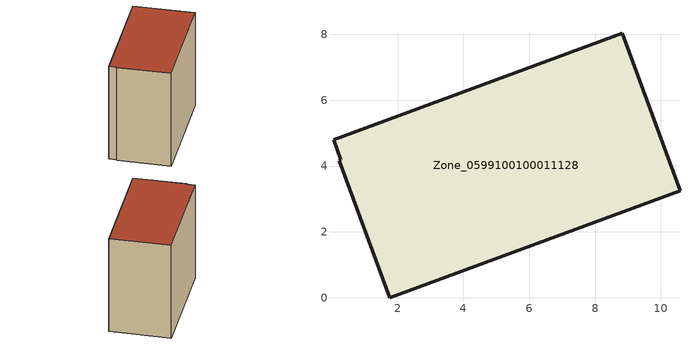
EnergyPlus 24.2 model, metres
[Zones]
Zone_0599100100011128
 floor ground (C_G): 1.76,0 0.23,4.17 0.27,4.2 0.05,4.8 8.82,8.03 10.58,3.25 z0
 wall outside (C_F): 1.76,0 10.58,3.25 8.82,8.03 0.05,4.8 0.27,4.2 0.23,4.17 1.76,0 z0:8.71
 roof outside (C_R): 0.23,4.17 1.76,0 10.58,3.25 8.82,8.03 0.05,4.8 0.27,4.2 z8.71
[BUILDING]
Pand.0599100100011128: North Axis=0; Terrain=City; Loads Convergence Tolerance Value=0.04; Temperature Convergence Tolerance Value=0.4; Solar Distribution=FullExterior; Maximum Number of Warmup Days=25; Minimum Number of Warmup Days=1
[Site:Location]
Rotterdam.The.Hague.AP_ZH_NLD Design_Conditions: Latitude=51.96; Longitude=4.45; Time Zone=1; Elevation=-4.5
[SITE:GROUNDTEMPERATURE:BUILDINGSURFACE]
18, 18, 18, 18, 18, 18, 18, 18, 18, 18, 18, 18
[MATERIAL] Thermal Absorptance=0.9; Solar Absorptance=0.7; Visible Absorptance=0.7
Name | Roughness | Thickness | Conductivity | Density | Specific Heat
G.TI.2015-2018 | MediumSmooth | 0.15 | 0.0428571 | 540 | 1210
F.TI.2015-2018 | Rough | 0.3 | 0.0666667 | 1920 | 840
R.TI.2015-2018 | MediumRough | 0.2 | 0.0333333 | 1500 | 1000
[CONSTRUCTION]
C_G: G.TI.2015-2018
C_F: F.TI.2015-2018
C_R: R.TI.2015-2018
[ZONE]
Zone_0599100100011128: Type=1; Multiplier=1; Ceiling Height=Autocalculate; Volume=Autocalculate; Floor Area=autocalculate; Part of Total Floor Area=Yes
[ZONEINFILTRATION:DESIGNFLOWRATE]
Infil_Zone_0599100100011128: Zone or ZoneList or Space or SpaceList=Zone_0599100100011128; Schedule=AlwaysOn; Design Flow Rate Calculation Method=Flow/Area; Flow Rate per Floor Area=0.0015; Constant Term Coefficient=1; Temperature Term Coefficient=0; Velocity Term Coefficient=0; Velocity Squared Term Coefficient=0
[HVACTEMPLATE:ZONE:IDEALLOADSAIRSYSTEM]
Zone_0599100100011128: Maximum Heating Supply Air Temperature=50; Minimum Cooling Supply Air Temperature=13; Maximum Heating Supply Air Humidity Ratio=0.0156; Minimum Cooling Supply Air Humidity Ratio=0.0077; Heating Limit=NoLimit; Cooling Limit=NoLimit; Dehumidification Control Type=ConstantSensibleHeatRatio; Cooling Sensible Heat Ratio=0.7; Dehumidification Setpoint=60; Humidification Control Type=None; Humidification Setpoint=30; Outdoor Air Method=None; Outdoor Air Flow Rate per Person=0.00944; Outdoor Air Flow Rate per Zone Floor Area=0; Outdoor Air Flow Rate per Zone=0; Demand Controlled Ventilation Type=None; Outdoor Air Economizer Type=NoEconomizer; Heat Recovery Type=None; Sensible Heat Recovery Effectiveness=0.7; Latent Heat Recovery Effectiveness=0.65
[ZONECONTROL:THERMOSTAT]
ThermostatControl_Zone_0599100100011128: Zone or ZoneList=Zone_0599100100011128; Control Type Schedule=DualSetpointControlType; Control 1=Thermostat_Zone_0599100100011128; Temperature Difference Between Cutout And Setpoint=0
[THERMOSTATSETPOINT:DUALSETPOINT]
Thermostat_Zone_0599100100011128: Heating Setpoint Temperature Schedule=HeatingSetpoint_Zone_0599100100011128; Cooling Setpoint Temperature Schedule=CoolingSetpoint_Zone_0599100100011128
[SCHEDULE:COMPACT]
HeatingSetpoint_Zone_0599100100011128: Through: 12/31, For: AllDays, Until: 24:00, 21
CoolingSetpoint_Zone_0599100100011128: Through: 12/31, For: AllDays, Until: 24:00, 24
DualSetpointControlType: Through: 12/31, For: AllDays, Until: 24:00, 4
AlwaysOn: Through: 12/31, For: AllDays, Until: 24:00, 1
